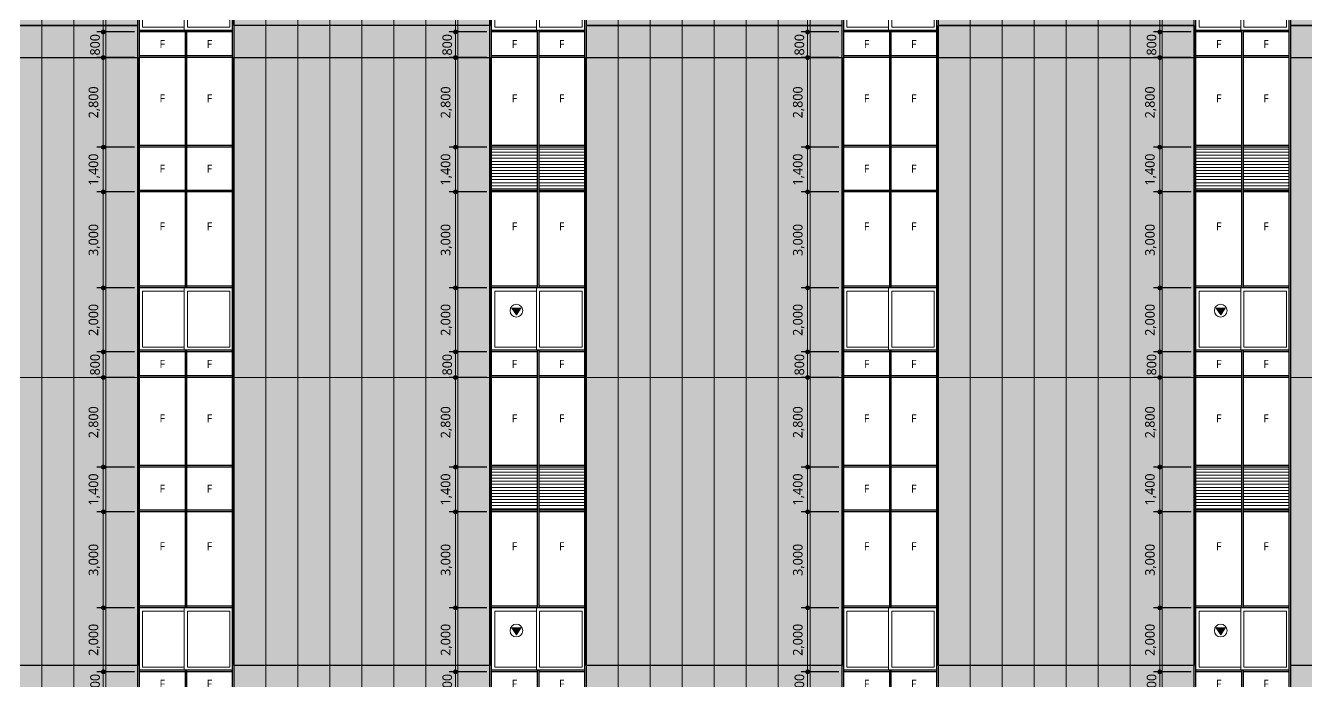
# Model space of a CAD drawing. Header units: millimetres. Extents: x 1680000 to 3024000, y 712800 to 950400.
# Drawn here: x 2836455 to 2876460, y 815860 to 836360 of the extents above; entities that cross this region are included whole.
import ezdxf
from ezdxf.enums import TextEntityAlignment as Align

# ---------------------------------------------------------------- set-up
doc = ezdxf.new("R2010")
doc.units = ezdxf.units.MM
doc.set_wipeout_variables(frame=1)
doc.linetypes.add('CEN', pattern=[62, 60, -1, 0, -1])
doc.linetypes.add('HID', pattern=[2, 1.1, -0.9])
doc.layers.get('Defpoints').update_dxf_attribs({"color": 140})
for name, color, linetype, lineweight in [('A-AXIS-LINE', 1, 'CEN', 15), ('A-DWXK-OPEN', 1, 'HID', 15), ('A-ELEV-LIN3', 8, 'Continuous', 18), ('A-ELEV-WIN', 4, 'Continuous', 25), ('A-MKXS-TEXT1', 3, 'Continuous', 25)]:
    doc.layers.add(name, color=color, linetype=linetype, lineweight=lineweight)
doc.layers.add('A-XXXX-NPLT', color=144, linetype='Continuous', lineweight=15, plot=False)
doc.layers.add('입면색상', color=7, linetype='Continuous')
doc.styles.add('HY울릉도L', font='')
doc.styles.add('맑은고딕', font='malgun.ttf')
doc.styles.get('HY울릉도L').set_extended_font_data('HYwulM')
doc.dimstyles.new('CDIM', dxfattribs={"dimtxt": 3, "dimasz": 1.5, "dimexe": 2, "dimexo": 1, "dimgap": 1, "dimtad": 1, "dimdec": 0, "dimrnd": 0.5, "dimzin": 0, "dimdsep": 32, "dimlunit": 6, "dimtxsty": 'HY울릉도L', "dimblk1": '_CIDOT', "dimblk2": '_CIDOT', "dimsah": 1, "dimcen": 5.5, "dimclrd": 2, "dimclre": 2, "dimclrt": 7, "dimadec": 0, "dimazin": 0, "dimtfac": 1, "dimtdec": 0, "dimtix": 1, "dimtmove": 2, "dimatfit": 1, "dimldrblk": '_CIDOT', "dimfxl": 1, "dimtolj": 1, "dimtzin": 0, "dimlwd": -1, "dimarcsym": 0})

# ---------------------------------------------------------------- blocks, each defined once
blk = doc.blocks.new('axis')
at = {"layer": 'A-AXIS-LINE'}
for p, q in [((4621438.1, -381118.7), (4883538.1, -381118.7)), ((4621438.1, -391118.7), (4883538.1, -391118.7))]:
    blk.add_line(p, q, dxfattribs=at)
blk = doc.blocks.new('_CIDOT')
at = {"color": 0, "linetype": 'ByBlock'}
blk.add_line((2, 0), (-1, 0), dxfattribs=at)
at = {"color": 0, "linetype": 'ByBlock', "const_width": 0.5}
blk.add_lwpolyline([(-0.25, 0, 1), (0.25, 0, 1)], format="xyb", close=True, dxfattribs=at)
blk = doc.blocks.new('*D36')
at = {"layer": 'A-XXXX-NPLT', "transparency": 16777216}
for p, q in [((-1080, 10850), (-1080, 11000)), ((-1080, 10700), (-1080, 9900)), ((-1080, 9750), (-1080, 9600))]:
    blk.add_line(p, q, dxfattribs=at)
at = {"layer": 'A-XXXX-NPLT', "lineweight": -2, "transparency": 16777216}
for p, q in [((-100, 10700), (-1280, 10700)), ((-100, 9900), (-1280, 9900))]:
    blk.add_line(p, q, dxfattribs=at)
at = {"layer": 'Defpoints', "color": 0, "transparency": 16777216}
for p in [(0, 10700), (-1080, 9900), (0, 9900)]:
    blk.add_point(p, dxfattribs=at)
at = {"layer": 'A-XXXX-NPLT', "transparency": 16777216, "xscale": 150, "yscale": 150, "zscale": 150}
for p, rotation in [((-1080, 10700), 270), ((-1080, 9900), 90)]:
    blk.add_blockref('_CIDOT', p, dxfattribs=dict(at, rotation=rotation))
at = {"layer": 'A-XXXX-NPLT', "color": 3, "transparency": 16777216, "insert": (-1335, 10300), "char_height": 300, "attachment_point": 5, "rotation": 90, "style": '맑은고딕'}
blk.add_mtext('\\A1;800', dxfattribs=at)
blk = doc.blocks.new('*D37')
at = {"layer": 'A-XXXX-NPLT', "lineweight": -2, "transparency": 16777216}
for p, q in [((-100, 12700), (-1280, 12700)), ((-100, 10700), (-1280, 10700))]:
    blk.add_line(p, q, dxfattribs=at)
at = {"layer": 'A-XXXX-NPLT', "transparency": 16777216}
blk.add_line((-1080, 10850), (-1080, 12550), dxfattribs=at)
at = {"layer": 'Defpoints', "color": 0, "transparency": 16777216}
for p in [(-1080, 12700), (0, 12700), (0, 10700)]:
    blk.add_point(p, dxfattribs=at)
at = {"layer": 'A-XXXX-NPLT', "transparency": 16777216, "xscale": 150, "yscale": 150, "zscale": 150}
for p, rotation in [((-1080, 12700), 90), ((-1080, 10700), 270)]:
    blk.add_blockref('_CIDOT', p, dxfattribs=dict(at, rotation=rotation))
at = {"layer": 'A-XXXX-NPLT', "color": 3, "transparency": 16777216, "insert": (-1360, 11700), "char_height": 300, "attachment_point": 5, "rotation": 90, "style": '맑은고딕'}
blk.add_mtext('\\A1;2,000', dxfattribs=at)
blk = doc.blocks.new('*D38')
at = {"layer": 'A-XXXX-NPLT', "lineweight": -2, "transparency": 16777216}
for p, q in [((-100, 19900), (-1280, 19900)), ((-100, 17100), (-1280, 17100))]:
    blk.add_line(p, q, dxfattribs=at)
at = {"layer": 'A-XXXX-NPLT', "transparency": 16777216}
blk.add_line((-1080, 17250), (-1080, 19750), dxfattribs=at)
at = {"layer": 'Defpoints', "color": 0, "transparency": 16777216}
for p in [(-1080, 19900), (0, 19900), (0, 17100)]:
    blk.add_point(p, dxfattribs=at)
at = {"layer": 'A-XXXX-NPLT', "transparency": 16777216, "xscale": 150, "yscale": 150, "zscale": 150}
for p, rotation in [((-1080, 19900), 90), ((-1080, 17100), 270)]:
    blk.add_blockref('_CIDOT', p, dxfattribs=dict(at, rotation=rotation))
at = {"layer": 'A-XXXX-NPLT', "color": 3, "transparency": 16777216, "insert": (-1360, 18500), "char_height": 300, "attachment_point": 5, "rotation": 90, "style": '맑은고딕'}
blk.add_mtext('\\A1;2,800', dxfattribs=at)
blk = doc.blocks.new('*D39')
at = {"layer": 'A-XXXX-NPLT', "lineweight": -2, "transparency": 16777216}
for p, q in [((-100, 17100), (-1280, 17100)), ((-100, 15700), (-1280, 15700))]:
    blk.add_line(p, q, dxfattribs=at)
at = {"layer": 'A-XXXX-NPLT', "transparency": 16777216}
blk.add_line((-1080, 16950), (-1080, 15850), dxfattribs=at)
at = {"layer": 'Defpoints', "color": 0, "transparency": 16777216}
for p in [(0, 17100), (-1080, 15700), (0, 15700)]:
    blk.add_point(p, dxfattribs=at)
at = {"layer": 'A-XXXX-NPLT', "transparency": 16777216, "xscale": 150, "yscale": 150, "zscale": 150}
for p, rotation in [((-1080, 17100), 90), ((-1080, 15700), 270)]:
    blk.add_blockref('_CIDOT', p, dxfattribs=dict(at, rotation=rotation))
at = {"layer": 'A-XXXX-NPLT', "color": 3, "transparency": 16777216, "insert": (-1361, 16400), "char_height": 300, "attachment_point": 5, "rotation": 90, "style": '맑은고딕'}
blk.add_mtext('\\A1;1,400', dxfattribs=at)
blk = doc.blocks.new('*D40')
at = {"layer": 'A-XXXX-NPLT', "lineweight": -2, "transparency": 16777216}
for p, q in [((-100, 15700), (-1280, 15700)), ((-100, 12700), (-1280, 12700))]:
    blk.add_line(p, q, dxfattribs=at)
at = {"layer": 'A-XXXX-NPLT', "transparency": 16777216}
blk.add_line((-1080, 15550), (-1080, 12850), dxfattribs=at)
at = {"layer": 'Defpoints', "color": 0, "transparency": 16777216}
for p in [(0, 15700), (-1080, 12700), (0, 12700)]:
    blk.add_point(p, dxfattribs=at)
at = {"layer": 'A-XXXX-NPLT', "transparency": 16777216, "xscale": 150, "yscale": 150, "zscale": 150}
for p, rotation in [((-1080, 15700), 90), ((-1080, 12700), 270)]:
    blk.add_blockref('_CIDOT', p, dxfattribs=dict(at, rotation=rotation))
at = {"layer": 'A-XXXX-NPLT', "color": 3, "transparency": 16777216, "insert": (-1360, 14200), "char_height": 300, "attachment_point": 5, "rotation": 90, "style": '맑은고딕'}
blk.add_mtext('\\A1;3,000', dxfattribs=at)
blk = doc.blocks.new('*D46')
at = {"layer": 'A-XXXX-NPLT', "transparency": 16777216}
for p, q in [((-1080, 20850), (-1080, 21000)), ((-1080, 20700), (-1080, 19900)), ((-1080, 19750), (-1080, 19600))]:
    blk.add_line(p, q, dxfattribs=at)
at = {"layer": 'A-XXXX-NPLT', "lineweight": -2, "transparency": 16777216}
for p, q in [((-100, 20700), (-1280, 20700)), ((-100, 19900), (-1280, 19900))]:
    blk.add_line(p, q, dxfattribs=at)
at = {"layer": 'Defpoints', "color": 0, "transparency": 16777216}
for p in [(0, 20700), (-1080, 19900), (0, 19900)]:
    blk.add_point(p, dxfattribs=at)
at = {"layer": 'A-XXXX-NPLT', "transparency": 16777216, "xscale": 150, "yscale": 150, "zscale": 150}
for p, rotation in [((-1080, 20700), 270), ((-1080, 19900), 90)]:
    blk.add_blockref('_CIDOT', p, dxfattribs=dict(at, rotation=rotation))
at = {"layer": 'A-XXXX-NPLT', "color": 3, "transparency": 16777216, "insert": (-1335, 20300), "char_height": 300, "attachment_point": 5, "rotation": 90, "style": '맑은고딕'}
blk.add_mtext('\\A1;800', dxfattribs=at)
blk = doc.blocks.new('*D47')
at = {"layer": 'A-XXXX-NPLT', "lineweight": -2, "transparency": 16777216}
for p, q in [((-100, 22700), (-1280, 22700)), ((-100, 20700), (-1280, 20700))]:
    blk.add_line(p, q, dxfattribs=at)
at = {"layer": 'A-XXXX-NPLT', "transparency": 16777216}
blk.add_line((-1080, 20850), (-1080, 22550), dxfattribs=at)
at = {"layer": 'Defpoints', "color": 0, "transparency": 16777216}
for p in [(-1080, 22700), (0, 22700), (0, 20700)]:
    blk.add_point(p, dxfattribs=at)
at = {"layer": 'A-XXXX-NPLT', "transparency": 16777216, "xscale": 150, "yscale": 150, "zscale": 150}
for p, rotation in [((-1080, 22700), 90), ((-1080, 20700), 270)]:
    blk.add_blockref('_CIDOT', p, dxfattribs=dict(at, rotation=rotation))
at = {"layer": 'A-XXXX-NPLT', "color": 3, "transparency": 16777216, "insert": (-1360, 21700), "char_height": 300, "attachment_point": 5, "rotation": 90, "style": '맑은고딕'}
blk.add_mtext('\\A1;2,000', dxfattribs=at)
blk = doc.blocks.new('*D48')
at = {"layer": 'A-XXXX-NPLT', "lineweight": -2, "transparency": 16777216}
for p, q in [((-100, 29900), (-1280, 29900)), ((-100, 27100), (-1280, 27100))]:
    blk.add_line(p, q, dxfattribs=at)
at = {"layer": 'A-XXXX-NPLT', "transparency": 16777216}
blk.add_line((-1080, 27250), (-1080, 29750), dxfattribs=at)
at = {"layer": 'Defpoints', "color": 0, "transparency": 16777216}
for p in [(-1080, 29900), (0, 29900), (0, 27100)]:
    blk.add_point(p, dxfattribs=at)
at = {"layer": 'A-XXXX-NPLT', "transparency": 16777216, "xscale": 150, "yscale": 150, "zscale": 150}
for p, rotation in [((-1080, 29900), 90), ((-1080, 27100), 270)]:
    blk.add_blockref('_CIDOT', p, dxfattribs=dict(at, rotation=rotation))
at = {"layer": 'A-XXXX-NPLT', "color": 3, "transparency": 16777216, "insert": (-1360, 28500), "char_height": 300, "attachment_point": 5, "rotation": 90, "style": '맑은고딕'}
blk.add_mtext('\\A1;2,800', dxfattribs=at)
blk = doc.blocks.new('*D49')
at = {"layer": 'A-XXXX-NPLT', "lineweight": -2, "transparency": 16777216}
for p, q in [((-100, 27100), (-1280, 27100)), ((-100, 25700), (-1280, 25700))]:
    blk.add_line(p, q, dxfattribs=at)
at = {"layer": 'A-XXXX-NPLT', "transparency": 16777216}
blk.add_line((-1080, 26950), (-1080, 25850), dxfattribs=at)
at = {"layer": 'Defpoints', "color": 0, "transparency": 16777216}
for p in [(0, 27100), (-1080, 25700), (0, 25700)]:
    blk.add_point(p, dxfattribs=at)
at = {"layer": 'A-XXXX-NPLT', "transparency": 16777216, "xscale": 150, "yscale": 150, "zscale": 150}
for p, rotation in [((-1080, 27100), 90), ((-1080, 25700), 270)]:
    blk.add_blockref('_CIDOT', p, dxfattribs=dict(at, rotation=rotation))
at = {"layer": 'A-XXXX-NPLT', "color": 3, "transparency": 16777216, "insert": (-1361, 26400), "char_height": 300, "attachment_point": 5, "rotation": 90, "style": '맑은고딕'}
blk.add_mtext('\\A1;1,400', dxfattribs=at)
blk = doc.blocks.new('*D50')
at = {"layer": 'A-XXXX-NPLT', "lineweight": -2, "transparency": 16777216}
for p, q in [((-100, 25700), (-1280, 25700)), ((-100, 22700), (-1280, 22700))]:
    blk.add_line(p, q, dxfattribs=at)
at = {"layer": 'A-XXXX-NPLT', "transparency": 16777216}
blk.add_line((-1080, 25550), (-1080, 22850), dxfattribs=at)
at = {"layer": 'Defpoints', "color": 0, "transparency": 16777216}
for p in [(0, 25700), (-1080, 22700), (0, 22700)]:
    blk.add_point(p, dxfattribs=at)
at = {"layer": 'A-XXXX-NPLT', "transparency": 16777216, "xscale": 150, "yscale": 150, "zscale": 150}
for p, rotation in [((-1080, 25700), 90), ((-1080, 22700), 270)]:
    blk.add_blockref('_CIDOT', p, dxfattribs=dict(at, rotation=rotation))
at = {"layer": 'A-XXXX-NPLT', "color": 3, "transparency": 16777216, "insert": (-1360, 24200), "char_height": 300, "attachment_point": 5, "rotation": 90, "style": '맑은고딕'}
blk.add_mtext('\\A1;3,000', dxfattribs=at)
blk = doc.blocks.new('*D56')
at = {"layer": 'A-XXXX-NPLT', "transparency": 16777216}
for p, q in [((-1080, 30850), (-1080, 31000)), ((-1080, 30700), (-1080, 29900)), ((-1080, 29750), (-1080, 29600))]:
    blk.add_line(p, q, dxfattribs=at)
at = {"layer": 'A-XXXX-NPLT', "lineweight": -2, "transparency": 16777216}
for p, q in [((-100, 30700), (-1280, 30700)), ((-100, 29900), (-1280, 29900))]:
    blk.add_line(p, q, dxfattribs=at)
at = {"layer": 'Defpoints', "color": 0, "transparency": 16777216}
for p in [(0, 30700), (-1080, 29900), (0, 29900)]:
    blk.add_point(p, dxfattribs=at)
at = {"layer": 'A-XXXX-NPLT', "transparency": 16777216, "xscale": 150, "yscale": 150, "zscale": 150}
for p, rotation in [((-1080, 30700), 270), ((-1080, 29900), 90)]:
    blk.add_blockref('_CIDOT', p, dxfattribs=dict(at, rotation=rotation))
at = {"layer": 'A-XXXX-NPLT', "color": 3, "transparency": 16777216, "insert": (-1335, 30300), "char_height": 300, "attachment_point": 5, "rotation": 90, "style": '맑은고딕'}
blk.add_mtext('\\A1;800', dxfattribs=at)
blk = doc.blocks.new('*D57')
at = {"layer": 'A-XXXX-NPLT', "lineweight": -2, "transparency": 16777216}
for p, q in [((-100, 32700), (-1280, 32700)), ((-100, 30700), (-1280, 30700))]:
    blk.add_line(p, q, dxfattribs=at)
at = {"layer": 'A-XXXX-NPLT', "transparency": 16777216}
blk.add_line((-1080, 30850), (-1080, 32550), dxfattribs=at)
at = {"layer": 'Defpoints', "color": 0, "transparency": 16777216}
for p in [(-1080, 32700), (0, 32700), (0, 30700)]:
    blk.add_point(p, dxfattribs=at)
at = {"layer": 'A-XXXX-NPLT', "transparency": 16777216, "xscale": 150, "yscale": 150, "zscale": 150}
for p, rotation in [((-1080, 32700), 90), ((-1080, 30700), 270)]:
    blk.add_blockref('_CIDOT', p, dxfattribs=dict(at, rotation=rotation))
at = {"layer": 'A-XXXX-NPLT', "color": 3, "transparency": 16777216, "insert": (-1360, 31700), "char_height": 300, "attachment_point": 5, "rotation": 90, "style": '맑은고딕'}
blk.add_mtext('\\A1;2,000', dxfattribs=at)
blk = doc.blocks.new('*D81')
at = {"layer": 'A-XXXX-NPLT', "lineweight": -2, "transparency": 16777216}
for p, q in [((-100, 27200), (-1280, 27200)), ((-100, 25800), (-1280, 25800))]:
    blk.add_line(p, q, dxfattribs=at)
at = {"layer": 'A-XXXX-NPLT', "transparency": 16777216}
blk.add_line((-1080, 27050), (-1080, 25950), dxfattribs=at)
at = {"layer": 'Defpoints', "color": 0, "transparency": 16777216}
for p in [(0, 27200), (-1080, 25800), (0, 25800)]:
    blk.add_point(p, dxfattribs=at)
at = {"layer": 'A-XXXX-NPLT', "transparency": 16777216, "xscale": 150, "yscale": 150, "zscale": 150}
for p, rotation in [((-1080, 27200), 90), ((-1080, 25800), 270)]:
    blk.add_blockref('_CIDOT', p, dxfattribs=dict(at, rotation=rotation))
at = {"layer": 'A-XXXX-NPLT', "color": 3, "transparency": 16777216, "insert": (-1361, 26500), "char_height": 300, "attachment_point": 5, "rotation": 90, "style": '맑은고딕'}
blk.add_mtext('\\A1;1,400', dxfattribs=at)
blk = doc.blocks.new('*D82')
at = {"layer": 'A-XXXX-NPLT', "lineweight": -2, "transparency": 16777216}
for p, q in [((-100, 25800), (-1280, 25800)), ((-100, 22800), (-1280, 22800))]:
    blk.add_line(p, q, dxfattribs=at)
at = {"layer": 'A-XXXX-NPLT', "transparency": 16777216}
blk.add_line((-1080, 25650), (-1080, 22950), dxfattribs=at)
at = {"layer": 'Defpoints', "color": 0, "transparency": 16777216}
for p in [(0, 25800), (-1080, 22800), (0, 22800)]:
    blk.add_point(p, dxfattribs=at)
at = {"layer": 'A-XXXX-NPLT', "transparency": 16777216, "xscale": 150, "yscale": 150, "zscale": 150}
for p, rotation in [((-1080, 25800), 90), ((-1080, 22800), 270)]:
    blk.add_blockref('_CIDOT', p, dxfattribs=dict(at, rotation=rotation))
at = {"layer": 'A-XXXX-NPLT', "color": 3, "transparency": 16777216, "insert": (-1360, 24300), "char_height": 300, "attachment_point": 5, "rotation": 90, "style": '맑은고딕'}
blk.add_mtext('\\A1;3,000', dxfattribs=at)
blk = doc.blocks.new('*D83')
at = {"layer": 'A-XXXX-NPLT', "transparency": 16777216}
for p, q in [((-1080, 20950), (-1080, 21100)), ((-1080, 20800), (-1080, 20000)), ((-1080, 19850), (-1080, 19700))]:
    blk.add_line(p, q, dxfattribs=at)
at = {"layer": 'A-XXXX-NPLT', "lineweight": -2, "transparency": 16777216}
for p, q in [((-100, 20800), (-1280, 20800)), ((-100, 20000), (-1280, 20000))]:
    blk.add_line(p, q, dxfattribs=at)
at = {"layer": 'Defpoints', "color": 0, "transparency": 16777216}
for p in [(0, 20800), (-1080, 20000), (0, 20000)]:
    blk.add_point(p, dxfattribs=at)
at = {"layer": 'A-XXXX-NPLT', "transparency": 16777216, "xscale": 150, "yscale": 150, "zscale": 150}
for p, rotation in [((-1080, 20800), 270), ((-1080, 20000), 90)]:
    blk.add_blockref('_CIDOT', p, dxfattribs=dict(at, rotation=rotation))
at = {"layer": 'A-XXXX-NPLT', "color": 3, "transparency": 16777216, "insert": (-1335, 20400), "char_height": 300, "attachment_point": 5, "rotation": 90, "style": '맑은고딕'}
blk.add_mtext('\\A1;800', dxfattribs=at)
blk = doc.blocks.new('*D84')
at = {"layer": 'A-XXXX-NPLT', "lineweight": -2, "transparency": 16777216}
for p, q in [((-100, 22800), (-1280, 22800)), ((-100, 20800), (-1280, 20800))]:
    blk.add_line(p, q, dxfattribs=at)
at = {"layer": 'A-XXXX-NPLT', "transparency": 16777216}
blk.add_line((-1080, 20950), (-1080, 22650), dxfattribs=at)
at = {"layer": 'Defpoints', "color": 0, "transparency": 16777216}
for p in [(-1080, 22800), (0, 22800), (0, 20800)]:
    blk.add_point(p, dxfattribs=at)
at = {"layer": 'A-XXXX-NPLT', "transparency": 16777216, "xscale": 150, "yscale": 150, "zscale": 150}
for p, rotation in [((-1080, 22800), 90), ((-1080, 20800), 270)]:
    blk.add_blockref('_CIDOT', p, dxfattribs=dict(at, rotation=rotation))
at = {"layer": 'A-XXXX-NPLT', "color": 3, "transparency": 16777216, "insert": (-1360, 21800), "char_height": 300, "attachment_point": 5, "rotation": 90, "style": '맑은고딕'}
blk.add_mtext('\\A1;2,000', dxfattribs=at)
blk = doc.blocks.new('*D85')
at = {"layer": 'A-XXXX-NPLT', "lineweight": -2, "transparency": 16777216}
for p, q in [((-100, 30000), (-1280, 30000)), ((-100, 27200), (-1280, 27200))]:
    blk.add_line(p, q, dxfattribs=at)
at = {"layer": 'A-XXXX-NPLT', "transparency": 16777216}
blk.add_line((-1080, 27350), (-1080, 29850), dxfattribs=at)
at = {"layer": 'Defpoints', "color": 0, "transparency": 16777216}
for p in [(-1080, 30000), (0, 30000), (0, 27200)]:
    blk.add_point(p, dxfattribs=at)
at = {"layer": 'A-XXXX-NPLT', "transparency": 16777216, "xscale": 150, "yscale": 150, "zscale": 150}
for p, rotation in [((-1080, 30000), 90), ((-1080, 27200), 270)]:
    blk.add_blockref('_CIDOT', p, dxfattribs=dict(at, rotation=rotation))
at = {"layer": 'A-XXXX-NPLT', "color": 3, "transparency": 16777216, "insert": (-1360, 28600), "char_height": 300, "attachment_point": 5, "rotation": 90, "style": '맑은고딕'}
blk.add_mtext('\\A1;2,800', dxfattribs=at)
blk = doc.blocks.new('*D61')
at = {"layer": 'A-XXXX-NPLT', "transparency": 16777216}
for p, q in [((-1080, 10950), (-1080, 11100)), ((-1080, 10800), (-1080, 10000)), ((-1080, 9850), (-1080, 9700))]:
    blk.add_line(p, q, dxfattribs=at)
at = {"layer": 'A-XXXX-NPLT', "lineweight": -2, "transparency": 16777216}
for p, q in [((-100, 10800), (-1280, 10800)), ((-100, 10000), (-1280, 10000))]:
    blk.add_line(p, q, dxfattribs=at)
at = {"layer": 'Defpoints', "color": 0, "transparency": 16777216}
for p in [(0, 10800), (-1080, 10000), (0, 10000)]:
    blk.add_point(p, dxfattribs=at)
at = {"layer": 'A-XXXX-NPLT', "transparency": 16777216, "xscale": 150, "yscale": 150, "zscale": 150}
for p, rotation in [((-1080, 10800), 270), ((-1080, 10000), 90)]:
    blk.add_blockref('_CIDOT', p, dxfattribs=dict(at, rotation=rotation))
at = {"layer": 'A-XXXX-NPLT', "color": 3, "transparency": 16777216, "insert": (-1335, 10400), "char_height": 300, "attachment_point": 5, "rotation": 90, "style": '맑은고딕'}
blk.add_mtext('\\A1;800', dxfattribs=at)
blk = doc.blocks.new('*D62')
at = {"layer": 'A-XXXX-NPLT', "lineweight": -2, "transparency": 16777216}
for p, q in [((-100, 12800), (-1280, 12800)), ((-100, 10800), (-1280, 10800))]:
    blk.add_line(p, q, dxfattribs=at)
at = {"layer": 'A-XXXX-NPLT', "transparency": 16777216}
blk.add_line((-1080, 10950), (-1080, 12650), dxfattribs=at)
at = {"layer": 'Defpoints', "color": 0, "transparency": 16777216}
for p in [(-1080, 12800), (0, 12800), (0, 10800)]:
    blk.add_point(p, dxfattribs=at)
at = {"layer": 'A-XXXX-NPLT', "transparency": 16777216, "xscale": 150, "yscale": 150, "zscale": 150}
for p, rotation in [((-1080, 12800), 90), ((-1080, 10800), 270)]:
    blk.add_blockref('_CIDOT', p, dxfattribs=dict(at, rotation=rotation))
at = {"layer": 'A-XXXX-NPLT', "color": 3, "transparency": 16777216, "insert": (-1360, 11800), "char_height": 300, "attachment_point": 5, "rotation": 90, "style": '맑은고딕'}
blk.add_mtext('\\A1;2,000', dxfattribs=at)
blk = doc.blocks.new('*D63')
at = {"layer": 'A-XXXX-NPLT', "lineweight": -2, "transparency": 16777216}
for p, q in [((-100, 20000), (-1280, 20000)), ((-100, 17200), (-1280, 17200))]:
    blk.add_line(p, q, dxfattribs=at)
at = {"layer": 'A-XXXX-NPLT', "transparency": 16777216}
blk.add_line((-1080, 17350), (-1080, 19850), dxfattribs=at)
at = {"layer": 'Defpoints', "color": 0, "transparency": 16777216}
for p in [(-1080, 20000), (0, 20000), (0, 17200)]:
    blk.add_point(p, dxfattribs=at)
at = {"layer": 'A-XXXX-NPLT', "transparency": 16777216, "xscale": 150, "yscale": 150, "zscale": 150}
for p, rotation in [((-1080, 20000), 90), ((-1080, 17200), 270)]:
    blk.add_blockref('_CIDOT', p, dxfattribs=dict(at, rotation=rotation))
at = {"layer": 'A-XXXX-NPLT', "color": 3, "transparency": 16777216, "insert": (-1360, 18600), "char_height": 300, "attachment_point": 5, "rotation": 90, "style": '맑은고딕'}
blk.add_mtext('\\A1;2,800', dxfattribs=at)
blk = doc.blocks.new('*D64')
at = {"layer": 'A-XXXX-NPLT', "lineweight": -2, "transparency": 16777216}
for p, q in [((-100, 17200), (-1280, 17200)), ((-100, 15800), (-1280, 15800))]:
    blk.add_line(p, q, dxfattribs=at)
at = {"layer": 'A-XXXX-NPLT', "transparency": 16777216}
blk.add_line((-1080, 17050), (-1080, 15950), dxfattribs=at)
at = {"layer": 'Defpoints', "color": 0, "transparency": 16777216}
for p in [(0, 17200), (-1080, 15800), (0, 15800)]:
    blk.add_point(p, dxfattribs=at)
at = {"layer": 'A-XXXX-NPLT', "transparency": 16777216, "xscale": 150, "yscale": 150, "zscale": 150}
for p, rotation in [((-1080, 17200), 90), ((-1080, 15800), 270)]:
    blk.add_blockref('_CIDOT', p, dxfattribs=dict(at, rotation=rotation))
at = {"layer": 'A-XXXX-NPLT', "color": 3, "transparency": 16777216, "insert": (-1361, 16500), "char_height": 300, "attachment_point": 5, "rotation": 90, "style": '맑은고딕'}
blk.add_mtext('\\A1;1,400', dxfattribs=at)
blk = doc.blocks.new('*D65')
at = {"layer": 'A-XXXX-NPLT', "lineweight": -2, "transparency": 16777216}
for p, q in [((-100, 15800), (-1280, 15800)), ((-100, 12800), (-1280, 12800))]:
    blk.add_line(p, q, dxfattribs=at)
at = {"layer": 'A-XXXX-NPLT', "transparency": 16777216}
blk.add_line((-1080, 15650), (-1080, 12950), dxfattribs=at)
at = {"layer": 'Defpoints', "color": 0, "transparency": 16777216}
for p in [(0, 15800), (-1080, 12800), (0, 12800)]:
    blk.add_point(p, dxfattribs=at)
at = {"layer": 'A-XXXX-NPLT', "transparency": 16777216, "xscale": 150, "yscale": 150, "zscale": 150}
for p, rotation in [((-1080, 15800), 90), ((-1080, 12800), 270)]:
    blk.add_blockref('_CIDOT', p, dxfattribs=dict(at, rotation=rotation))
at = {"layer": 'A-XXXX-NPLT', "color": 3, "transparency": 16777216, "insert": (-1360, 14300), "char_height": 300, "attachment_point": 5, "rotation": 90, "style": '맑은고딕'}
blk.add_mtext('\\A1;3,000', dxfattribs=at)
blk = doc.blocks.new('*D76')
at = {"layer": 'A-XXXX-NPLT', "lineweight": -2, "transparency": 16777216}
for p, q in [((-100, 32800), (-1280, 32800)), ((-100, 30800), (-1280, 30800))]:
    blk.add_line(p, q, dxfattribs=at)
at = {"layer": 'A-XXXX-NPLT', "transparency": 16777216}
blk.add_line((-1080, 30950), (-1080, 32650), dxfattribs=at)
at = {"layer": 'Defpoints', "color": 0, "transparency": 16777216}
for p in [(-1080, 32800), (0, 32800), (0, 30800)]:
    blk.add_point(p, dxfattribs=at)
at = {"layer": 'A-XXXX-NPLT', "transparency": 16777216, "xscale": 150, "yscale": 150, "zscale": 150}
for p, rotation in [((-1080, 32800), 90), ((-1080, 30800), 270)]:
    blk.add_blockref('_CIDOT', p, dxfattribs=dict(at, rotation=rotation))
at = {"layer": 'A-XXXX-NPLT', "color": 3, "transparency": 16777216, "insert": (-1360, 31800), "char_height": 300, "attachment_point": 5, "rotation": 90, "style": '맑은고딕'}
blk.add_mtext('\\A1;2,000', dxfattribs=at)
blk = doc.blocks.new('*D80')
at = {"layer": 'A-XXXX-NPLT', "transparency": 16777216}
for p, q in [((-1080, 30950), (-1080, 31100)), ((-1080, 30800), (-1080, 30000)), ((-1080, 29850), (-1080, 29700))]:
    blk.add_line(p, q, dxfattribs=at)
at = {"layer": 'A-XXXX-NPLT', "lineweight": -2, "transparency": 16777216}
for p, q in [((-100, 30800), (-1280, 30800)), ((-100, 30000), (-1280, 30000))]:
    blk.add_line(p, q, dxfattribs=at)
at = {"layer": 'Defpoints', "color": 0, "transparency": 16777216}
for p in [(0, 30800), (-1080, 30000), (0, 30000)]:
    blk.add_point(p, dxfattribs=at)
at = {"layer": 'A-XXXX-NPLT', "transparency": 16777216, "xscale": 150, "yscale": 150, "zscale": 150}
for p, rotation in [((-1080, 30800), 270), ((-1080, 30000), 90)]:
    blk.add_blockref('_CIDOT', p, dxfattribs=dict(at, rotation=rotation))
at = {"layer": 'A-XXXX-NPLT', "color": 3, "transparency": 16777216, "insert": (-1335, 30400), "char_height": 300, "attachment_point": 5, "rotation": 90, "style": '맑은고딕'}
blk.add_mtext('\\A1;800', dxfattribs=at)
blk = doc.blocks.new('소방관진입창')
at = {"layer": 'A-DWXK-OPEN', "linetype": 'Continuous', "ltscale": 50, "true_color": 0xcd2027}
h = blk.add_hatch(color=242, dxfattribs=at)
h.dxf.hatch_style = 1
h.paths.add_polyline_path([(138, 80), (-138, 80), (0, -130)])
at = {"layer": 'A-DWXK-OPEN', "color": 242, "linetype": 'Continuous', "ltscale": 50, "true_color": 0xcd2027}
blk.add_lwpolyline([(-138, 80), (0, -130), (138, 80)], close=True, dxfattribs=at)
blk.add_circle((0, 0), 200, dxfattribs=at)
blk = doc.blocks.new('입면창2')
blk.add_wipeout([(0, 50050), (3000, 50050), (3000, 200), (0, 200)]).dxf.layer = 'A-ELEV-LIN3'
at = {"layer": 'A-ELEV-LIN3'}
h = blk.add_hatch(dxfattribs=at)
h.set_pattern_fill('ANSI31', color=253, scale=30, angle=315)
h.set_pattern_definition([(0, (-59545.61, -82760), (2e-14, 95.25), [])])
h.paths.add_polyline_path([(2950, 25750), (2950, 27100), (1525, 27100), (1525, 25750)])
h.paths.add_polyline_path([(50, 27100), (50, 25750), (1475, 25750), (1475, 27100)])
h = blk.add_hatch(dxfattribs=at)
h.set_pattern_fill('ANSI31', color=253, scale=30, angle=315)
h.set_pattern_definition([(0, (-59545.61, -92760), (2e-14, 95.25), [])])
h.paths.add_polyline_path([(2950, 15750), (2950, 17100), (1525, 17100), (1525, 15750)])
h.paths.add_polyline_path([(50, 17100), (50, 15750), (1475, 15750), (1475, 17100)])
at = {"layer": 'A-ELEV-LIN3', "color": 253}
for points in [[(1450, 30850), (150, 30850), (150, 32600), (1450, 32600)], [(1450, 32700), (1450, 30750)], [(1450, 20850), (150, 20850), (150, 22600), (1450, 22600)], [(1450, 22700), (1450, 20750)], [(1450, 10850), (150, 10850), (150, 12600), (1450, 12600)], [(1450, 12700), (1450, 10750)]]:
    blk.add_lwpolyline(points, dxfattribs=at)
for points in [[(1550, 32600), (2875, 32600), (2875, 30850), (1550, 30850)], [(1550, 22600), (2875, 22600), (2875, 20850), (1550, 20850)], [(1550, 12600), (2875, 12600), (2875, 10850), (1550, 10850)]]:
    blk.add_lwpolyline(points, close=True, dxfattribs=at)
at = {"layer": 'A-ELEV-WIN'}
blk.add_lwpolyline([(3000, 200), (0, 200), (0, 50050), (3000, 50050)], close=True, dxfattribs=at)
for points in [[(50, 250), (50, 50000), (2950, 50000), (2950, 250)], [(2950, 30750), (50, 30750)], [(1475, 30700), (50, 30700)], [(1475, 30750), (1475, 22700)], [(1525, 30750), (1525, 22700)], [(2950, 30700), (1525, 30700)], [(1475, 29950), (50, 29950)], [(1475, 29900), (50, 29900)], [(2950, 29950), (1525, 29950)], [(2950, 29900), (1525, 29900)], [(1475, 27150), (50, 27150)], [(1475, 27100), (50, 27100)], [(2950, 27150), (1525, 27150)], [(2950, 27100), (1525, 27100)], [(1475, 25750), (50, 25750)], [(1475, 25700), (50, 25700)], [(2950, 25750), (1525, 25750)], [(2950, 25700), (1525, 25700)], [(1475, 22750), (50, 22750)], [(2950, 22700), (50, 22700)], [(2950, 22750), (1525, 22750)], [(2950, 20750), (50, 20750)], [(1475, 20700), (50, 20700)], [(1475, 20750), (1475, 12700)], [(1525, 20750), (1525, 12700)], [(2950, 20700), (1525, 20700)], [(1475, 19950), (50, 19950)], [(1475, 19900), (50, 19900)], [(2950, 19950), (1525, 19950)], [(2950, 19900), (1525, 19900)], [(1475, 17150), (50, 17150)], [(1475, 17100), (50, 17100)], [(2950, 17150), (1525, 17150)], [(2950, 17100), (1525, 17100)], [(1475, 15750), (50, 15750)], [(1475, 15700), (50, 15700)], [(2950, 15750), (1525, 15750)], [(2950, 15700), (1525, 15700)], [(1475, 12750), (50, 12750)], [(2950, 12700), (50, 12700)], [(2950, 12750), (1525, 12750)], [(2950, 10750), (50, 10750)], [(1475, 10700), (50, 10700)], [(1475, 10750), (1475, 2700)], [(1525, 10750), (1525, 2700)], [(2950, 10700), (1525, 10700)]]:
    blk.add_lwpolyline(points, dxfattribs=at)
at = {"layer": 'A-MKXS-TEXT1', "style": '맑은고딕'}
for p in [(762.5, 30325), (2237.5, 30325), (762.5, 28625), (2237.5, 28625), (762.5, 24625), (2237.5, 24625), (762.5, 20325), (2237.5, 20325), (762.5, 18625), (2237.5, 18625), (762.5, 14625), (2237.5, 14625), (762.5, 10325), (2237.5, 10325)]:
    blk.add_text('F', height=250, dxfattribs=at).set_placement(p, align=Align.MIDDLE_CENTER)
at = {"layer": 'A-XXXX-NPLT'}
for base, p1, p2, picture, middle in [((-1080, 32700), (0, 30700), (0, 32700), '*D57', (-1360.2, 31700)), ((-1080, 29900), (0, 27100), (0, 29900), '*D48', (-1360.2, 28500)), ((-1080, 25700), (0, 27100), (0, 25700), '*D49', (-1361, 26400)), ((-1080, 22700), (0, 25700), (0, 22700), '*D50', (-1360.2, 24200)), ((-1080, 22700), (0, 20700), (0, 22700), '*D47', (-1360.2, 21700)), ((-1080, 19900), (0, 17100), (0, 19900), '*D38', (-1360.2, 18500)), ((-1080, 15700), (0, 17100), (0, 15700), '*D39', (-1361, 16400)), ((-1080, 12700), (0, 15700), (0, 12700), '*D40', (-1360.2, 14200)), ((-1080, 12700), (0, 10700), (0, 12700), '*D37', (-1360.2, 11700))]:
    dim = blk.add_linear_dim(base=base, p1=p1, p2=p2, angle=90, dimstyle='CDIM', override={"dimscale": 100, "dimtxsty": '맑은고딕', "dimclrd": 256, "dimclre": 256, "dimclrt": 3}, dxfattribs=at)
    dim.commit()
    dim.dimension.update_dxf_attribs({"geometry": picture, "text_midpoint": middle})
for p1, p2, picture, middle in [((0, 30700), (0, 29900), '*D56', (-1335, 30300)), ((0, 20700), (0, 19900), '*D46', (-1335, 20300)), ((0, 10700), (0, 9900), '*D36', (-1335, 10300))]:
    dim = blk.add_aligned_dim(p1=p1, p2=p2, distance=-1080, dimstyle='CDIM', override={"dimscale": 100, "dimtxsty": '맑은고딕', "dimclrd": 256, "dimclre": 256, "dimclrt": 3}, dxfattribs=at)
    dim.commit()
    dim.dimension.update_dxf_attribs({"geometry": picture, "text_midpoint": middle})
blk = doc.blocks.new('입면창_그릴x')
blk.add_wipeout([(0, 50150), (3000, 50150), (3000, 300), (0, 300)]).dxf.layer = 'A-ELEV-LIN3'
at = {"layer": 'A-ELEV-LIN3', "color": 253}
for points in [[(1450, 30950), (150, 30950), (150, 32700), (1450, 32700)], [(1450, 32800), (1450, 30850)], [(1450, 20950), (150, 20950), (150, 22700), (1450, 22700)], [(1450, 22800), (1450, 20850)], [(1450, 10950), (150, 10950), (150, 12700), (1450, 12700)], [(1450, 12800), (1450, 10850)]]:
    blk.add_lwpolyline(points, dxfattribs=at)
for points in [[(1550, 32700), (2875, 32700), (2875, 30950), (1550, 30950)], [(1550, 22700), (2875, 22700), (2875, 20950), (1550, 20950)], [(1550, 12700), (2875, 12700), (2875, 10950), (1550, 10950)]]:
    blk.add_lwpolyline(points, close=True, dxfattribs=at)
at = {"layer": 'A-ELEV-WIN'}
blk.add_lwpolyline([(3000, 300), (0, 300), (0, 50150), (3000, 50150)], close=True, dxfattribs=at)
for points in [[(50, 350), (50, 50100), (2950, 50100), (2950, 350)], [(2950, 30850), (50, 30850)], [(1475, 30850), (1475, 22800)], [(1525, 30850), (1525, 22800)], [(1475, 30800), (50, 30800)], [(2950, 30800), (1525, 30800)], [(1475, 30050), (50, 30050)], [(2950, 30050), (1525, 30050)], [(1475, 30000), (50, 30000)], [(2950, 30000), (1525, 30000)], [(1475, 27250), (50, 27250)], [(2950, 27250), (1525, 27250)], [(1475, 27200), (50, 27200)], [(2950, 27200), (1525, 27200)], [(1475, 25850), (50, 25850)], [(1475, 25800), (50, 25800)], [(2950, 25850), (1525, 25850)], [(2950, 25800), (1525, 25800)], [(1475, 22850), (50, 22850)], [(2950, 22850), (1525, 22850)], [(2950, 22800), (50, 22800)], [(2950, 20850), (50, 20850)], [(1475, 20850), (1475, 12800)], [(1525, 20850), (1525, 12800)], [(1475, 20800), (50, 20800)], [(2950, 20800), (1525, 20800)], [(1475, 20050), (50, 20050)], [(2950, 20050), (1525, 20050)], [(1475, 20000), (50, 20000)], [(2950, 20000), (1525, 20000)], [(1475, 17250), (50, 17250)], [(2950, 17250), (1525, 17250)], [(1475, 17200), (50, 17200)], [(2950, 17200), (1525, 17200)], [(1475, 15850), (50, 15850)], [(1475, 15800), (50, 15800)], [(2950, 15850), (1525, 15850)], [(2950, 15800), (1525, 15800)], [(1475, 12850), (50, 12850)], [(2950, 12850), (1525, 12850)], [(2950, 12800), (50, 12800)], [(2950, 10850), (50, 10850)], [(1475, 10850), (1475, 2800)], [(1525, 10850), (1525, 2800)], [(1475, 10800), (50, 10800)], [(2950, 10800), (1525, 10800)]]:
    blk.add_lwpolyline(points, dxfattribs=at)
at = {"layer": 'A-MKXS-TEXT1', "style": '맑은고딕'}
for p in [(762.5, 30425), (2237.5, 30425), (762.5, 28725), (2237.5, 28725), (762.5, 26525), (2237.5, 26525), (762.5, 24725), (2237.5, 24725), (762.5, 20425), (2237.5, 20425), (762.5, 18725), (2237.5, 18725), (762.5, 16525), (2237.5, 16525), (762.5, 14725), (2237.5, 14725), (762.5, 10425), (2237.5, 10425)]:
    blk.add_text('F', height=250, dxfattribs=at).set_placement(p, align=Align.MIDDLE_CENTER)
at = {"layer": 'A-XXXX-NPLT'}
for base, p1, p2, picture, middle in [((-1080, 32800), (0, 30800), (0, 32800), '*D76', (-1360.2, 31800)), ((-1080, 30000), (0, 27200), (0, 30000), '*D85', (-1360.2, 28600)), ((-1080, 25800), (0, 27200), (0, 25800), '*D81', (-1361, 26500)), ((-1080, 22800), (0, 25800), (0, 22800), '*D82', (-1360.2, 24300)), ((-1080, 22800), (0, 20800), (0, 22800), '*D84', (-1360.2, 21800)), ((-1080, 20000), (0, 17200), (0, 20000), '*D63', (-1360.2, 18600)), ((-1080, 15800), (0, 17200), (0, 15800), '*D64', (-1361, 16500)), ((-1080, 12800), (0, 15800), (0, 12800), '*D65', (-1360.2, 14300)), ((-1080, 12800), (0, 10800), (0, 12800), '*D62', (-1360.2, 11800))]:
    dim = blk.add_linear_dim(base=base, p1=p1, p2=p2, angle=90, dimstyle='CDIM', override={"dimscale": 100, "dimtxsty": '맑은고딕', "dimclrd": 256, "dimclre": 256, "dimclrt": 3}, dxfattribs=at)
    dim.commit()
    dim.dimension.update_dxf_attribs({"geometry": picture, "text_midpoint": middle})
for p1, p2, picture, middle in [((0, 30800), (0, 30000), '*D80', (-1335, 30400)), ((0, 20800), (0, 20000), '*D83', (-1335, 20400)), ((0, 10800), (0, 10000), '*D61', (-1335, 10400))]:
    dim = blk.add_aligned_dim(p1=p1, p2=p2, distance=-1080, dimstyle='CDIM', override={"dimscale": 100, "dimtxsty": '맑은고딕', "dimclrd": 256, "dimclre": 256, "dimclrt": 3}, dxfattribs=at)
    dim.commit()
    dim.dimension.update_dxf_attribs({"geometry": picture, "text_midpoint": middle})

msp = doc.modelspace()

# ---------------------------------------------------------------- hatches: boundary and pattern name
at = {"layer": '입면색상', "true_color": 0xcad1d3}
h = msp.add_hatch(color=254, dxfattribs=at)
h.dxf.hatch_style = 1
h.paths.add_polyline_path([(2769310, 795360), (2769310, 815360), (2773960, 815360), (2773960, 795360)])
h.paths.add_polyline_path([(2776960, 795360), (2776960, 815360), (2784960, 815360), (2784960, 795360)])
h.paths.add_polyline_path([(2787960, 795360), (2795960, 795360), (2795960, 815360), (2787960, 815360)])
h.paths.add_polyline_path([(2798960, 795360), (2806960, 795360), (2806960, 815360), (2798960, 815360)])
h.paths.add_polyline_path([(2809960, 815360), (2817960, 815360), (2817960, 795360), (2809960, 795360)])
h.paths.add_polyline_path([(2820960, 795360), (2820960, 815360), (2828960, 815360), (2828960, 795360)])
h.paths.add_polyline_path([(2831960, 795360), (2839960, 795360), (2839960, 815360), (2831960, 815360)])
h.paths.add_polyline_path([(2842960, 815360), (2850960, 815360), (2850960, 795360), (2842960, 795360)])
h.paths.add_polyline_path([(2853960, 795360), (2861960, 795360), (2861960, 815360), (2853960, 815360)])
h.paths.add_polyline_path([(2864960, 815360), (2872960, 815360), (2872960, 795360), (2864960, 795360)])
h.paths.add_polyline_path([(2875960, 795360), (2883960, 795360), (2883960, 815360), (2875960, 815360)])
h.paths.add_polyline_path([(2886960, 795360), (2886960, 815360), (2894960, 815360), (2894960, 795360)])
h.paths.add_polyline_path([(2897960, 795360), (2897960, 815360), (2902610, 815360), (2902610, 795360)])
h.paths.add_polyline_path([(2897960, 835360), (2902610, 835360), (2902610, 816360), (2897960, 816360)])
h.paths.add_polyline_path([(2886960, 835360), (2894960, 835360), (2894960, 816360), (2886960, 816360)])
h.paths.add_polyline_path([(2875960, 835360), (2883960, 835360), (2883960, 816360), (2875960, 816360)])
h.paths.add_polyline_path([(2864960, 835360), (2872960, 835360), (2872960, 816360), (2864960, 816360)])
h.paths.add_polyline_path([(2853960, 835360), (2861960, 835360), (2861960, 816360), (2853960, 816360)])
h.paths.add_polyline_path([(2842960, 835360), (2850960, 835360), (2850960, 816360), (2842960, 816360)])
h.paths.add_polyline_path([(2831960, 835360), (2839960, 835360), (2839960, 816360), (2831960, 816360)])
h.paths.add_polyline_path([(2820960, 835360), (2828960, 835360), (2828960, 816360), (2820960, 816360)])
h.paths.add_polyline_path([(2809960, 835360), (2817960, 835360), (2817960, 816360), (2809960, 816360)])
h.paths.add_polyline_path([(2809960, 857026.4), (2817960, 857026.4), (2817960, 836360), (2809960, 836360)])
h.paths.add_polyline_path([(2820960, 836360), (2820960, 857026.4), (2828960, 857026.4), (2828960, 836360)])
h.paths.add_polyline_path([(2831960, 836360), (2839960, 836360), (2839960, 857026.4), (2831960, 857026.4)])
h.paths.add_polyline_path([(2842960, 857010), (2850960, 857010), (2850960, 836360), (2842960, 836360)])
h.paths.add_polyline_path([(2853960, 836360), (2861960, 836360), (2861960, 857010), (2853960, 857010)])
h.paths.add_polyline_path([(2864960, 836360), (2872960, 836360), (2872960, 857010), (2864960, 857010)])
h.paths.add_polyline_path([(2875960, 836360), (2883960, 836360), (2883960, 857010), (2875960, 857010)])
h.paths.add_polyline_path([(2886960, 836360), (2886960, 857010), (2894960, 857010), (2894960, 836360)])
h.paths.add_polyline_path([(2897960, 836360), (2897960, 857010), (2902610, 857010), (2902610, 836360)])
at = {"layer": '입면색상', "true_color": 0x435254}
h = msp.add_hatch(color=251, dxfattribs=at)
h.dxf.hatch_style = 1
h.paths.add_polyline_path([(2894960, 815360), (2897960, 815360), (2897960, 795360), (2894960, 795360)])
h.paths.add_polyline_path([(2883960, 815360), (2886960, 815360), (2886960, 795360), (2883960, 795360)])
h.paths.add_polyline_path([(2872960, 815360), (2875960, 815360), (2875960, 795360), (2872960, 795360)])
h.paths.add_polyline_path([(2861960, 815360), (2864960, 815360), (2864960, 795360), (2861960, 795360)])
h.paths.add_polyline_path([(2850960, 815360), (2853960, 815360), (2853960, 795360), (2850960, 795360)])
h.paths.add_polyline_path([(2839960, 815360), (2842960, 815360), (2842960, 795360), (2839960, 795360)])
h.paths.add_polyline_path([(2828960, 815360), (2831960, 815360), (2831960, 795360), (2828960, 795360)])
h.paths.add_polyline_path([(2817960, 815360), (2820960, 815360), (2820960, 795360), (2817960, 795360)])
h.paths.add_polyline_path([(2806960, 815360), (2809960, 815360), (2809960, 795360), (2806960, 795360)])
h.paths.add_polyline_path([(2894960, 835360), (2897960, 835360), (2897960, 816360), (2894960, 816360)])
h.paths.add_polyline_path([(2883960, 835360), (2886960, 835360), (2886960, 816360), (2883960, 816360)])
h.paths.add_polyline_path([(2872960, 835360), (2875960, 835360), (2875960, 816360), (2872960, 816360)])
h.paths.add_polyline_path([(2861960, 835360), (2864960, 835360), (2864960, 816360), (2861960, 816360)])
h.paths.add_polyline_path([(2850960, 835360), (2853960, 835360), (2853960, 816360), (2850960, 816360)])
h.paths.add_polyline_path([(2839960, 835360), (2842960, 835360), (2842960, 816360), (2839960, 816360)])
h.paths.add_polyline_path([(2828960, 835360), (2831960, 835360), (2831960, 816360), (2828960, 816360)])
h.paths.add_polyline_path([(2817960, 835360), (2820960, 835360), (2820960, 816360), (2817960, 816360)])
h.paths.add_polyline_path([(2806960, 835360), (2809960, 835360), (2809960, 816360), (2806960, 816360)])
h.paths.add_polyline_path([(2806960, 835360), (2902610, 835360), (2902610, 836360), (2806960, 836360)])
h.paths.add_polyline_path([(2769310, 815360), (2902610, 815360), (2902610, 816360), (2769310, 816360)])
h.paths.add_polyline_path([(2894960, 857010), (2897960, 857010), (2897960, 836360), (2894960, 836360)])
h.paths.add_polyline_path([(2883960, 857010), (2886960, 857010), (2886960, 836360), (2883960, 836360)])
h.paths.add_polyline_path([(2872960, 857010), (2875960, 857010), (2875960, 836360), (2872960, 836360)])
h.paths.add_polyline_path([(2861960, 857010), (2864960, 857010), (2864960, 836360), (2861960, 836360)])
h.paths.add_polyline_path([(2850960, 857010), (2853960, 857010), (2853960, 836360), (2850960, 836360)])
h.paths.add_polyline_path([(2839960, 857010), (2842960, 857010), (2842960, 836360), (2839960, 836360)])
h.paths.add_polyline_path([(2828960, 857010), (2831960, 857010), (2831960, 836360), (2828960, 836360)])
h.paths.add_polyline_path([(2817960, 857010), (2820960, 857010), (2820960, 836360), (2817960, 836360)])
h.paths.add_polyline_path([(2806960, 857010), (2809960, 857010), (2809960, 836360), (2806960, 836360)])
h.paths.add_polyline_path([(2773960, 815360), (2776960, 815360), (2776960, 795360), (2773960, 795360)])
h.paths.add_polyline_path([(2795960, 815360), (2798960, 815360), (2798960, 795360), (2795960, 795360)])
h.paths.add_polyline_path([(2784960, 815360), (2787960, 815360), (2787960, 795360), (2784960, 795360)])
h.paths.add_polyline_path([(2769310, 795360), (2902610, 795360), (2902610, 785360), (2769310, 785360)])

# ---------------------------------------------------------------- linework, layer by layer
at = {"layer": 'A-AXIS-LINE'}
for p, q in [((2846960, 880860), (2846960, 764360)), ((2857960, 880860), (2857960, 764360)), ((2868960, 880860), (2868960, 764360))]:
    msp.add_line(p, q, dxfattribs=at)
at = {"layer": 'A-ELEV-LIN3'}
for p, q in [((2836960, 857010), (2836960, 785360)), ((2837960, 857010), (2837960, 785360)), ((2838960, 857010), (2838960, 785360)), ((2843960, 857010), (2843960, 785360)), ((2844960, 857010), (2844960, 785360)), ((2845960, 857010), (2845960, 785360)), ((2846960, 857010), (2846960, 785360)), ((2847960, 857010), (2847960, 785360)), ((2848960, 857010), (2848960, 785360)), ((2849960, 857010), (2849960, 785360)), ((2854960, 857010), (2854960, 785360)), ((2855960, 857010), (2855960, 785360)), ((2856960, 857010), (2856960, 785360)), ((2857960, 857010), (2857960, 785360)), ((2858960, 857010), (2858960, 785360)), ((2859960, 857010), (2859960, 785360)), ((2860960, 857010), (2860960, 785360)), ((2865960, 857010), (2865960, 785360)), ((2866960, 857010), (2866960, 785360)), ((2867960, 857010), (2867960, 785360)), ((2868960, 857010), (2868960, 785360)), ((2869960, 857010), (2869960, 785360)), ((2870960, 857010), (2870960, 785360)), ((2871960, 857010), (2871960, 785360))]:
    msp.add_line(p, q, dxfattribs=at)
at = {"layer": 'Defpoints'}
for points in [[(2864960, 835360), (2872960, 835360), (2872960, 816360), (2864960, 816360)], [(2875960, 835360), (2883960, 835360), (2883960, 816360), (2875960, 816360)]]:
    msp.add_lwpolyline(points, close=True, dxfattribs=at)
at = {"layer": '입면색상'}
for points in [[(2839960, 857010), (2842960, 857010), (2842960, 836360), (2839960, 836360)], [(2850960, 857010), (2853960, 857010), (2853960, 836360), (2850960, 836360)], [(2861960, 857010), (2864960, 857010), (2864960, 836360), (2861960, 836360)], [(2872960, 857010), (2875960, 857010), (2875960, 836360), (2872960, 836360)], [(2806960, 835360), (2902610, 835360), (2902610, 836360), (2806960, 836360)], [(2839960, 835360), (2842960, 835360), (2842960, 816360), (2839960, 816360)], [(2850960, 835360), (2853960, 835360), (2853960, 816360), (2850960, 816360)], [(2861960, 835360), (2864960, 835360), (2864960, 816360), (2861960, 816360)], [(2872960, 835360), (2875960, 835360), (2875960, 816360), (2872960, 816360)], [(2769310, 815360), (2902610, 815360), (2902610, 816360), (2769310, 816360)]]:
    msp.add_lwpolyline(points, close=True, dxfattribs=at)

# ---------------------------------------------------------------- block references
at = {"layer": 'A-AXIS-LINE'}
msp.add_blockref('axis', (-1896478.1, 1216478.7), dxfattribs=at)

# ---------------------------------------------------------------- next in the draw order: block references
for name, p in [('입면창_그릴x', (2839960, 805360)), ('입면창2', (2850960, 805460)), ('입면창_그릴x', (2861960, 805360)), ('입면창2', (2872960, 805460))]:
    msp.add_blockref(name, p)

# ---------------------------------------------------------------- next in the draw order: linework, layer by layer
at = {"layer": 'Defpoints'}
for points in [[(2831960, 836360), (2839960, 836360), (2839960, 857026.4), (2831960, 857026.4)], [(2842960, 857010), (2850960, 857010), (2850960, 836360), (2842960, 836360)], [(2853960, 836360), (2861960, 836360), (2861960, 857010), (2853960, 857010)], [(2864960, 836360), (2872960, 836360), (2872960, 857010), (2864960, 857010)], [(2875960, 836360), (2883960, 836360), (2883960, 857010), (2875960, 857010)], [(2864960, 836360), (2872960, 836360), (2872960, 816360), (2864960, 816360)], [(2831960, 835360), (2839960, 835360), (2839960, 816360), (2831960, 816360)], [(2842960, 835360), (2850960, 835360), (2850960, 816360), (2842960, 816360)], [(2853960, 835360), (2861960, 835360), (2861960, 816360), (2853960, 816360)]]:
    msp.add_lwpolyline(points, close=True, dxfattribs=at)

# ---------------------------------------------------------------- next in the draw order: block references
for p in [(2851785, 827450.2), (2873785, 827450.2), (2851785, 817450.2), (2873785, 817450.2)]:
    msp.add_blockref('소방관진입창', p)

doc.saveas('drawing.dxf')
